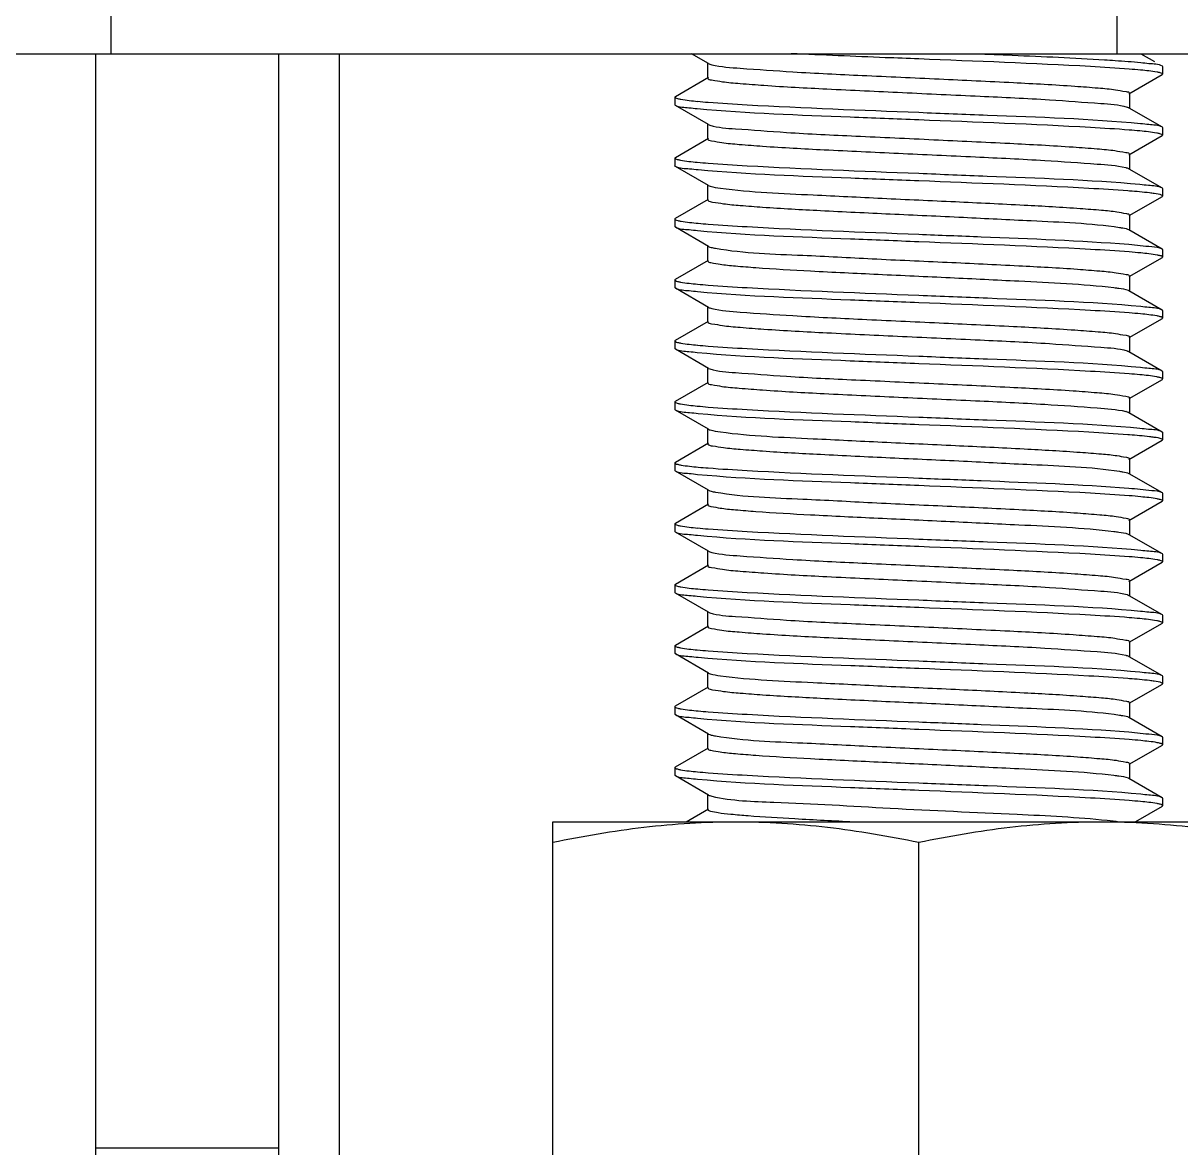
# Model space of a CAD drawing. Extents: x 1031190 to 1725648, y 733081 to 1571294.
# Drawn here: x 1162643.2 to 1162953.7, y 1235437.4 to 1235739.1 of the extents above; entities that cross this region are included whole.
import ezdxf

# ---------------------------------------------------------------- set-up
doc = ezdxf.new("R2010")
doc.units = 0
doc.header["$LTSCALE"] = 1000
doc.header["$MEASUREMENT"] = 0

msp = doc.modelspace()

# ---------------------------------------------------------------- linework, layer by layer
for p, q in [((1162666.71, 1238445.87), (1162666.71, 1235730.96)), ((1162936.57, 1238445.87), (1162936.57, 1235730.96)), ((1162634, 1235730.96), (1162969.28, 1235730.96)), ((1162662.62, 1235730.96), (1162662.62, 1235437.38)), ((1162711.69, 1235730.96), (1162711.69, 1235437.38)), ((1162728.04, 1235403.86), (1162728.04, 1235730.96)), ((1162827.03, 1235728.3), (1162822.43, 1235730.96)), ((1162826.85, 1235724.42), (1162826.85, 1235728.51)), ((1162942.99, 1235730.96), (1162946.69, 1235728.82)), ((1162948.68, 1235725.26), (1162939.8, 1235720.12)), ((1162948.68, 1235727.67), (1162948.84, 1235727.49)), ((1162948.68, 1235725.26), (1162948.84, 1235725.44)), ((1162948.84, 1235727.49), (1162948.84, 1235725.44)), ((1162818.15, 1235719.49), (1162827.03, 1235724.63)), ((1162818.15, 1235719.49), (1162818, 1235719.31)), ((1162818, 1235719.31), (1162818, 1235717.26)), ((1162939.98, 1235720.33), (1162939.98, 1235716.24)), ((1162818.15, 1235717.09), (1162818, 1235717.27)), ((1162827.03, 1235711.95), (1162818.15, 1235717.09)), ((1162939.8, 1235716.45), (1162948.68, 1235711.31)), ((1162826.85, 1235708.06), (1162826.85, 1235712.15)), ((1162827.03, 1235711.95), (1162827.35, 1235711.81)), ((1162948.68, 1235711.31), (1162948.84, 1235711.13)), ((1162948.84, 1235711.13), (1162948.84, 1235709.09)), ((1162818.15, 1235703.13), (1162827.03, 1235708.27)), ((1162948.68, 1235708.91), (1162939.8, 1235703.77)), ((1162948.68, 1235708.91), (1162948.84, 1235709.09)), ((1162939.98, 1235703.98), (1162939.98, 1235699.89)), ((1162818.15, 1235703.13), (1162818, 1235702.95)), ((1162818, 1235702.95), (1162818, 1235700.91)), ((1162818.15, 1235700.73), (1162818, 1235700.91)), ((1162827.03, 1235695.59), (1162818.15, 1235700.73)), ((1162939.8, 1235700.09), (1162948.68, 1235694.96)), ((1162826.85, 1235691.71), (1162826.85, 1235695.8)), ((1162939.97, 1235694.1), (1162939.51, 1235694.14)), ((1162948.68, 1235694.96), (1162948.84, 1235694.78)), ((1162948.84, 1235694.78), (1162948.84, 1235692.73)), ((1162818.15, 1235686.78), (1162827.03, 1235691.92)), ((1162948.68, 1235692.55), (1162939.8, 1235687.41)), ((1162948.68, 1235692.55), (1162948.84, 1235692.73)), ((1162939.98, 1235687.62), (1162939.98, 1235683.53)), ((1162818.15, 1235686.78), (1162818, 1235686.6)), ((1162818, 1235686.6), (1162818, 1235684.55)), ((1162818.15, 1235684.37), (1162818, 1235684.56)), ((1162827.03, 1235679.24), (1162818.15, 1235684.37)), ((1162939.8, 1235683.74), (1162948.68, 1235678.6)), ((1162826.85, 1235675.35), (1162826.85, 1235679.44)), ((1162948.68, 1235678.6), (1162948.84, 1235678.42)), ((1162948.84, 1235678.42), (1162948.84, 1235676.38)), ((1162818.15, 1235670.42), (1162827.03, 1235675.56)), ((1162948.68, 1235676.2), (1162939.8, 1235671.06)), ((1162948.68, 1235676.2), (1162948.84, 1235676.38)), ((1162818.15, 1235670.42), (1162818, 1235670.24)), ((1162818, 1235670.24), (1162818, 1235668.2)), ((1162939.98, 1235671.27), (1162939.98, 1235667.18)), ((1162818.15, 1235668.02), (1162818, 1235668.2)), ((1162827.03, 1235662.88), (1162818.15, 1235668.02)), ((1162939.56, 1235667.5), (1162939.8, 1235667.38)), ((1162939.8, 1235667.38), (1162948.68, 1235662.24)), ((1162826.85, 1235659), (1162826.85, 1235663.09)), ((1162948.68, 1235659.84), (1162939.8, 1235654.7)), ((1162948.68, 1235662.24), (1162948.84, 1235662.07)), ((1162948.68, 1235659.84), (1162948.84, 1235660.02)), ((1162948.84, 1235662.07), (1162948.84, 1235660.02)), ((1162818.15, 1235654.07), (1162827.03, 1235659.21)), ((1162818.15, 1235654.07), (1162818, 1235653.89)), ((1162818, 1235653.89), (1162818, 1235651.84)), ((1162939.98, 1235654.91), (1162939.98, 1235650.82)), ((1162818.15, 1235651.66), (1162818, 1235651.85)), ((1162827.03, 1235646.53), (1162818.15, 1235651.66)), ((1162939.8, 1235651.03), (1162948.68, 1235645.89)), ((1162826.85, 1235642.64), (1162826.85, 1235646.73)), ((1162827.03, 1235646.53), (1162827.35, 1235646.39)), ((1162948.68, 1235645.89), (1162948.84, 1235645.71)), ((1162948.84, 1235645.71), (1162948.84, 1235643.67)), ((1162818.15, 1235637.71), (1162827.03, 1235642.85)), ((1162948.68, 1235643.49), (1162939.8, 1235638.35)), ((1162948.68, 1235643.49), (1162948.84, 1235643.67)), ((1162939.98, 1235638.56), (1162939.98, 1235634.47)), ((1162818.15, 1235637.71), (1162818, 1235637.53)), ((1162818, 1235637.53), (1162818, 1235635.49)), ((1162818.15, 1235635.31), (1162818, 1235635.49)), ((1162827.03, 1235630.17), (1162818.15, 1235635.31)), ((1162939.8, 1235634.67), (1162948.68, 1235629.53)), ((1162826.85, 1235626.29), (1162826.85, 1235630.38)), ((1162939.97, 1235628.68), (1162939.51, 1235628.72)), ((1162948.68, 1235629.53), (1162948.84, 1235629.36)), ((1162948.84, 1235629.36), (1162948.84, 1235627.31)), ((1162818.15, 1235621.36), (1162827.03, 1235626.5)), ((1162948.68, 1235627.13), (1162939.8, 1235621.99)), ((1162948.68, 1235627.13), (1162948.84, 1235627.31)), ((1162818.15, 1235621.36), (1162818, 1235621.18)), ((1162818, 1235621.18), (1162818, 1235619.13)), ((1162939.98, 1235622.2), (1162939.98, 1235618.11)), ((1162818.15, 1235618.95), (1162818, 1235619.13)), ((1162827.03, 1235613.82), (1162818.15, 1235618.95)), ((1162939.8, 1235618.32), (1162948.68, 1235613.18)), ((1162826.85, 1235609.93), (1162826.85, 1235614.02)), ((1162948.68, 1235613.18), (1162948.84, 1235613)), ((1162818.15, 1235605), (1162827.03, 1235610.14)), ((1162948.68, 1235610.78), (1162939.8, 1235605.64)), ((1162948.68, 1235610.78), (1162948.84, 1235610.96)), ((1162948.84, 1235613), (1162948.84, 1235610.96)), ((1162818.15, 1235605), (1162818, 1235604.82)), ((1162818, 1235604.82), (1162818, 1235602.78)), ((1162939.98, 1235605.85), (1162939.98, 1235601.76)), ((1162818.15, 1235602.6), (1162818, 1235602.78)), ((1162827.03, 1235597.46), (1162818.15, 1235602.6)), ((1162939.56, 1235602.08), (1162939.8, 1235601.96)), ((1162939.8, 1235601.96), (1162948.68, 1235596.82)), ((1162826.85, 1235593.58), (1162826.85, 1235597.67)), ((1162948.68, 1235596.82), (1162948.84, 1235596.65)), ((1162948.68, 1235594.42), (1162948.84, 1235594.6)), ((1162948.84, 1235596.65), (1162948.84, 1235594.6)), ((1162818.15, 1235588.65), (1162827.03, 1235593.79)), ((1162948.68, 1235594.42), (1162939.8, 1235589.28)), ((1162818.15, 1235588.65), (1162818, 1235588.47)), ((1162818, 1235588.47), (1162818, 1235586.42)), ((1162939.98, 1235589.49), (1162939.98, 1235585.4)), ((1162818.15, 1235586.24), (1162818, 1235586.42)), ((1162827.03, 1235581.11), (1162818.15, 1235586.24)), ((1162939.8, 1235585.61), (1162948.68, 1235580.47)), ((1162826.85, 1235577.22), (1162826.85, 1235581.31)), ((1162827.03, 1235581.11), (1162827.35, 1235580.97)), ((1162948.68, 1235580.47), (1162948.84, 1235580.29)), ((1162948.84, 1235580.29), (1162948.84, 1235578.25)), ((1162818.15, 1235572.29), (1162827.03, 1235577.43)), ((1162948.68, 1235578.07), (1162939.8, 1235572.93)), ((1162948.68, 1235578.07), (1162948.84, 1235578.25)), ((1162939.98, 1235573.14), (1162939.98, 1235569.05)), ((1162818.15, 1235572.29), (1162818, 1235572.11)), ((1162818, 1235572.11), (1162818, 1235570.07)), ((1162818.15, 1235569.89), (1162818, 1235570.07)), ((1162827.03, 1235564.75), (1162818.15, 1235569.89)), ((1162939.8, 1235569.25), (1162948.68, 1235564.11)), ((1162826.85, 1235560.87), (1162826.85, 1235564.96)), ((1162948.68, 1235564.11), (1162948.84, 1235563.94)), ((1162948.84, 1235563.94), (1162948.84, 1235561.89)), ((1162818.15, 1235555.94), (1162827.03, 1235561.08)), ((1162939.97, 1235563.26), (1162939.51, 1235563.3)), ((1162948.68, 1235561.71), (1162939.8, 1235556.57)), ((1162948.68, 1235561.71), (1162948.84, 1235561.89)), ((1162818.15, 1235555.94), (1162818, 1235555.76)), ((1162818, 1235555.76), (1162818, 1235553.71)), ((1162939.98, 1235556.78), (1162939.98, 1235552.69)), ((1162818.15, 1235553.53), (1162818, 1235553.71)), ((1162827.03, 1235548.4), (1162818.15, 1235553.53)), ((1162939.8, 1235552.9), (1162948.68, 1235547.76)), ((1162826.85, 1235544.51), (1162826.85, 1235548.6)), ((1162948.68, 1235545.36), (1162939.8, 1235540.22)), ((1162948.68, 1235547.76), (1162948.84, 1235547.58)), ((1162948.68, 1235545.36), (1162948.84, 1235545.54)), ((1162948.84, 1235547.58), (1162948.84, 1235545.54)), ((1162818.15, 1235539.58), (1162827.03, 1235544.72)), ((1162818.15, 1235539.58), (1162818, 1235539.4)), ((1162818, 1235539.4), (1162818, 1235537.36)), ((1162939.98, 1235540.43), (1162939.98, 1235536.34)), ((1162818.15, 1235537.18), (1162818, 1235537.36)), ((1162827.03, 1235532.04), (1162818.15, 1235537.18)), ((1162939.56, 1235536.66), (1162939.8, 1235536.54)), ((1162939.8, 1235536.54), (1162948.68, 1235531.4)), ((1162826.85, 1235528.16), (1162826.85, 1235532.25)), ((1162948.68, 1235531.4), (1162948.84, 1235531.23)), ((1162948.84, 1235531.23), (1162948.84, 1235529.18)), ((1162821.02, 1235524.89), (1162827.03, 1235528.37)), ((1162948.68, 1235529), (1162941.57, 1235524.89)), ((1162948.68, 1235529), (1162948.84, 1235529.18)), ((1162785.29, 1235403.86), (1162785.29, 1235524.89)), ((1162785.29, 1235524.89), (1162981.55, 1235524.89)), ((1162883.42, 1235409.39), (1162883.42, 1235519.36)), ((1162662.62, 1235437.38), (1162711.69, 1235437.38))]:
    msp.add_line(p, q)
for centre, radius, start, end in [((1162925.85, 1235546.6), 180.76, 84.5776, 85.5479), ((1162841.42, 1235903.32), 185.95, 264.6627, 265.5428), ((1162828.58, 1235715.38), 3.78, 250.9561, 252.0907), ((1162925.49, 1235525.93), 185.09, 84.6498, 85.5433), ((1162841.21, 1235884.5), 183.48, 264.6243, 265.5438), ((1162936.88, 1235691.85), 8.78, 75.6696, 76.5396), ((1162841.75, 1235874.64), 190, 264.7268, 265.5405), ((1162925.96, 1235498.86), 179.44, 84.5514, 85.5534), ((1162841.38, 1235853.83), 185.52, 264.6569, 265.5429), ((1162925.85, 1235481.18), 180.76, 84.5776, 85.5479), ((1162841.42, 1235837.9), 185.95, 264.6627, 265.5428), ((1162828.58, 1235649.96), 3.78, 250.9561, 252.0907), ((1162925.49, 1235460.51), 185.09, 84.6498, 85.5433), ((1162841.21, 1235819.08), 183.48, 264.6243, 265.5438), ((1162936.88, 1235626.43), 8.78, 75.6696, 76.5396), ((1162841.75, 1235809.22), 190, 264.7268, 265.5405), ((1162925.96, 1235433.44), 179.44, 84.5514, 85.5534), ((1162841.38, 1235788.41), 185.52, 264.6569, 265.5429), ((1162925.85, 1235415.76), 180.76, 84.5776, 85.5479), ((1162841.42, 1235772.48), 185.95, 264.6627, 265.5428), ((1162828.58, 1235584.54), 3.78, 250.9561, 252.0907), ((1162925.49, 1235395.09), 185.09, 84.6498, 85.5433), ((1162841.21, 1235753.66), 183.48, 264.6243, 265.5438), ((1162936.88, 1235561.01), 8.78, 75.6696, 76.5396), ((1162841.75, 1235743.8), 190, 264.7268, 265.5405), ((1162925.96, 1235368.02), 179.44, 84.5514, 85.5534), ((1162841.38, 1235722.99), 185.52, 264.6569, 265.5429), ((1162925.85, 1235350.34), 180.76, 84.5776, 85.5479)]:
    msp.add_arc(centre, radius, start, end)
for points, knots in [([(1162827.03, 1235728.3), (1162827.14, 1235728.24), (1162827.43, 1235728.13), (1162827.73, 1235728.05), (1162827.91, 1235728)], [0, 0, 0, 0, 0.406881, 1, 1, 1, 1]), ([(1162827.91, 1235728), (1162830.41, 1235727.41), (1162837.71, 1235726.9), (1162851.13, 1235725.93), (1162868.92, 1235725.09), (1162888.66, 1235724.18), (1162907.64, 1235723.28), (1162921.97, 1235722.53), (1162930.94, 1235721.82), (1162935.81, 1235721.43), (1162938.11, 1235720.91), (1162939.98, 1235720.69), (1162939.98, 1235720.33)], [0, 0, 0, 0, 0.068576, 0.194029, 0.359725, 0.543506, 0.720761, 0.867753, 0.923531, 0.964877, 0.99049, 1, 1, 1, 1]), ([(1162883.42, 1235729.53), (1162880.43, 1235729.65), (1162869.03, 1235730.1), (1162857.63, 1235730.57), (1162849.22, 1235730.96)], [0, 0, 0, 0, 0.261917, 1, 1, 1, 1]), ([(1162939.88, 1235726.82), (1162936.41, 1235727.09), (1162917.6, 1235728.23), (1162898.77, 1235728.92), (1162883.42, 1235729.53)], [0, 0, 0, 0, 0.184493, 1, 1, 1, 1]), ([(1162898.71, 1235730.96), (1162901.98, 1235730.83), (1162913.5, 1235730.34), (1162925.02, 1235729.83), (1162933.27, 1235729.32)], [0, 0, 0, 0, 0.283518, 1, 1, 1, 1]), ([(1162933.27, 1235729.32), (1162934.21, 1235729.26), (1162937.46, 1235729.05), (1162940.7, 1235728.82), (1162943, 1235728.59)], [0, 0, 0, 0, 0.290406, 1, 1, 1, 1]), ([(1162943, 1235728.59), (1162943.72, 1235728.52), (1162945.6, 1235728.26), (1162947.65, 1235728.26), (1162948.68, 1235727.67)], [0, 0, 0, 0, 0.378482, 1, 1, 1, 1]), ([(1162948.17, 1235725.81), (1162947.89, 1235725.89), (1162946.16, 1235726.25), (1162944.4, 1235726.42), (1162942.93, 1235726.56)], [0, 0, 0, 0, 0.160696, 1, 1, 1, 1]), ([(1162948.84, 1235725.44), (1162948.84, 1235725.53), (1162948.57, 1235725.71), (1162948.34, 1235725.77), (1162948.17, 1235725.81)], [0, 0, 0, 0, 0.318595, 1, 1, 1, 1]), ([(1162826.85, 1235724.42), (1162826.85, 1235724.05), (1162828.78, 1235723.83), (1162831.13, 1235723.3), (1162836.13, 1235722.91), (1162845.3, 1235722.19), (1162859.93, 1235721.43), (1162879.22, 1235720.52), (1162899.14, 1235719.59), (1162916.92, 1235718.79), (1162930, 1235717.73), (1162937.03, 1235717.32), (1162939.3, 1235716.65)], [0, 0, 0, 0, 0.009703, 0.035887, 0.07813, 0.135078, 0.284815, 0.464601, 0.649729, 0.81476, 0.937049, 1, 1, 1, 1]), ([(1162818, 1235719.31), (1162818, 1235719.22), (1162818.31, 1235719.03), (1162818.56, 1235718.96), (1162818.75, 1235718.91)], [0, 0, 0, 0, 0.314295, 1, 1, 1, 1]), ([(1162818.75, 1235718.91), (1162819.03, 1235718.84), (1162820.81, 1235718.49), (1162822.61, 1235718.32), (1162824.12, 1235718.17)], [0, 0, 0, 0, 0.163341, 1, 1, 1, 1]), ([(1162824.02, 1235716.14), (1162823.27, 1235716.21), (1162821.34, 1235716.48), (1162819.22, 1235716.47), (1162818.15, 1235717.09)], [0, 0, 0, 0, 0.379133, 1, 1, 1, 1]), ([(1162883.42, 1235713.18), (1162877.29, 1235713.42), (1162857.49, 1235714.26), (1162837.66, 1235714.84), (1162824.02, 1235716.14)], [0, 0, 0, 0, 0.309073, 1, 1, 1, 1]), ([(1162826.97, 1235717.93), (1162830.43, 1235717.66), (1162849.24, 1235716.52), (1162868.07, 1235715.83), (1162883.42, 1235715.22)], [0, 0, 0, 0, 0.184553, 1, 1, 1, 1]), ([(1162939.3, 1235716.65), (1162939.4, 1235716.62), (1162939.57, 1235716.56), (1162939.74, 1235716.49), (1162939.8, 1235716.45)], [0, 0, 0, 0, 0.569522, 1, 1, 1, 1]), ([(1162883.42, 1235715.22), (1162889.56, 1235714.98), (1162909.4, 1235714.13), (1162929.28, 1235713.55), (1162942.93, 1235712.25)], [0, 0, 0, 0, 0.309586, 1, 1, 1, 1]), ([(1162939.87, 1235710.47), (1162936.4, 1235710.74), (1162917.6, 1235711.88), (1162898.77, 1235712.56), (1162883.42, 1235713.18)], [0, 0, 0, 0, 0.184541, 1, 1, 1, 1]), ([(1162827.42, 1235711.78), (1162829.61, 1235711.07), (1162836.56, 1235710.71), (1162849.52, 1235709.62), (1162867.29, 1235708.83), (1162887.27, 1235707.89), (1162906.66, 1235706.98), (1162921.39, 1235706.21), (1162930.63, 1235705.49), (1162935.66, 1235705.1), (1162938.04, 1235704.56), (1162939.98, 1235704.34), (1162939.98, 1235703.98)], [0, 0, 0, 0, 0.061098, 0.182334, 0.347135, 0.532706, 0.713328, 0.863975, 0.921317, 0.963856, 0.990226, 1, 1, 1, 1]), ([(1162948.11, 1235709.47), (1162947.83, 1235709.55), (1162946.05, 1235709.9), (1162944.25, 1235710.08), (1162942.74, 1235710.22)], [0, 0, 0, 0, 0.16229, 1, 1, 1, 1]), ([(1162942.93, 1235712.25), (1162943.66, 1235712.18), (1162945.56, 1235711.91), (1162947.64, 1235711.92), (1162948.68, 1235711.31)], [0, 0, 0, 0, 0.378727, 1, 1, 1, 1]), ([(1162948.84, 1235709.09), (1162948.84, 1235709.18), (1162948.54, 1235709.36), (1162948.3, 1235709.42), (1162948.11, 1235709.47)], [0, 0, 0, 0, 0.315177, 1, 1, 1, 1]), ([(1162826.85, 1235708.06), (1162826.85, 1235707.71), (1162828.73, 1235707.48), (1162831.02, 1235706.96), (1162835.9, 1235706.58), (1162844.86, 1235705.87), (1162859.2, 1235705.11), (1162878.19, 1235704.21), (1162897.92, 1235703.3), (1162915.72, 1235702.47), (1162929.13, 1235701.5), (1162936.43, 1235700.99), (1162938.93, 1235700.39)], [0, 0, 0, 0, 0.009517, 0.035128, 0.076492, 0.132277, 0.279305, 0.456588, 0.640385, 0.806077, 0.931494, 1, 1, 1, 1]), ([(1162818, 1235702.95), (1162818, 1235702.87), (1162818.26, 1235702.69), (1162818.48, 1235702.63), (1162818.65, 1235702.59)], [0, 0, 0, 0, 0.319254, 1, 1, 1, 1]), ([(1162824.29, 1235699.76), (1162823.51, 1235699.83), (1162821.48, 1235700.11), (1162819.26, 1235700.08), (1162818.15, 1235700.73)], [0, 0, 0, 0, 0.380051, 1, 1, 1, 1]), ([(1162818.65, 1235702.59), (1162818.92, 1235702.51), (1162820.7, 1235702.14), (1162822.51, 1235701.97), (1162824.02, 1235701.83)], [0, 0, 0, 0, 0.159053, 1, 1, 1, 1]), ([(1162826.95, 1235701.58), (1162830.42, 1235701.3), (1162849.23, 1235700.16), (1162868.06, 1235699.48), (1162883.42, 1235698.86)], [0, 0, 0, 0, 0.184509, 1, 1, 1, 1]), ([(1162939.06, 1235700.36), (1162939.21, 1235700.32), (1162939.46, 1235700.25), (1162939.71, 1235700.15), (1162939.8, 1235700.09)], [0, 0, 0, 0, 0.585672, 1, 1, 1, 1]), ([(1162883.42, 1235696.82), (1162877.35, 1235697.06), (1162857.63, 1235697.9), (1162837.89, 1235698.49), (1162824.29, 1235699.76)], [0, 0, 0, 0, 0.307895, 1, 1, 1, 1]), ([(1162883.42, 1235698.86), (1162889.53, 1235698.62), (1162909.3, 1235697.78), (1162929.12, 1235697.19), (1162942.74, 1235695.91)], [0, 0, 0, 0, 0.308784, 1, 1, 1, 1]), ([(1162827.03, 1235695.59), (1162827.16, 1235695.51), (1162828.22, 1235695.15), (1162829.32, 1235695.02), (1162830.26, 1235694.89)], [0, 0, 0, 0, 0.140461, 1, 1, 1, 1]), ([(1162830.26, 1235694.89), (1162838.5, 1235693.78), (1162852.99, 1235693.22), (1162873.98, 1235692.12), (1162892.86, 1235691.29), (1162910.54, 1235690.42), (1162923.69, 1235689.7), (1162931.84, 1235689.04), (1162936.22, 1235688.66), (1162938.31, 1235688.19), (1162939.98, 1235687.94), (1162939.98, 1235687.62)], [0, 0, 0, 0, 0.226556, 0.394464, 0.573122, 0.741029, 0.877994, 0.929534, 0.967621, 0.99116, 1, 1, 1, 1]), ([(1162939.51, 1235694.14), (1162936.04, 1235694.41), (1162917.35, 1235695.53), (1162898.64, 1235696.21), (1162883.42, 1235696.82)], [0, 0, 0, 0, 0.186017, 1, 1, 1, 1]), ([(1162946.58, 1235693.42), (1162946.16, 1235693.48), (1162943.97, 1235693.77), (1162941.76, 1235693.96), (1162939.97, 1235694.1)], [0, 0, 0, 0, 0.190958, 1, 1, 1, 1]), ([(1162942.74, 1235695.91), (1162943.5, 1235695.84), (1162945.46, 1235695.56), (1162947.6, 1235695.58), (1162948.68, 1235694.96)], [0, 0, 0, 0, 0.379378, 1, 1, 1, 1]), ([(1162826.85, 1235691.71), (1162826.85, 1235691.69), (1162826.86, 1235691.65), (1162826.88, 1235691.62), (1162826.89, 1235691.61)], [0, 0, 0, 0, 0.463467, 1, 1, 1, 1]), ([(1162826.89, 1235691.61), (1162827.17, 1235691.27), (1162828.76, 1235691.09), (1162831.51, 1235690.57), (1162836.06, 1235690.2), (1162844.69, 1235689.53), (1162858.12, 1235688.81), (1162876.06, 1235687.94), (1162894.92, 1235687.12), (1162915.42, 1235686), (1162929.45, 1235685.52), (1162937.28, 1235684.34)], [0, 0, 0, 0, 0.011937, 0.038615, 0.07957, 0.133598, 0.274096, 0.443272, 0.620779, 0.785256, 1, 1, 1, 1]), ([(1162948.84, 1235692.73), (1162948.84, 1235692.81), (1162948.07, 1235693.36), (1162947.3, 1235693.31), (1162946.58, 1235693.42)], [0, 0, 0, 0, 0.092798, 1, 1, 1, 1]), ([(1162818, 1235686.6), (1162818, 1235686.51), (1162818.31, 1235686.31), (1162818.57, 1235686.25), (1162818.77, 1235686.2)], [0, 0, 0, 0, 0.312916, 1, 1, 1, 1]), ([(1162818.77, 1235686.2), (1162819.06, 1235686.12), (1162820.89, 1235685.77), (1162822.74, 1235685.59), (1162824.29, 1235685.45)], [0, 0, 0, 0, 0.163149, 1, 1, 1, 1]), ([(1162826.98, 1235685.22), (1162830.45, 1235684.95), (1162849.25, 1235683.81), (1162868.07, 1235683.12), (1162883.42, 1235682.51)], [0, 0, 0, 0, 0.184619, 1, 1, 1, 1]), ([(1162824.11, 1235683.42), (1162823.35, 1235683.49), (1162821.38, 1235683.77), (1162819.23, 1235683.75), (1162818.15, 1235684.37)], [0, 0, 0, 0, 0.379419, 1, 1, 1, 1]), ([(1162883.42, 1235680.47), (1162877.31, 1235680.71), (1162857.54, 1235681.55), (1162837.73, 1235682.14), (1162824.11, 1235683.42)], [0, 0, 0, 0, 0.308711, 1, 1, 1, 1]), ([(1162883.42, 1235682.51), (1162889.01, 1235682.29), (1162907.81, 1235681.51), (1162926.61, 1235680.84), (1162939.78, 1235679.81)], [0, 0, 0, 0, 0.297814, 1, 1, 1, 1]), ([(1162937.28, 1235684.34), (1162937.58, 1235684.29), (1162938.43, 1235684.14), (1162939.32, 1235684.02), (1162939.8, 1235683.74)], [0, 0, 0, 0, 0.353551, 1, 1, 1, 1]), ([(1162827.03, 1235679.24), (1162827.24, 1235679.11), (1162827.88, 1235678.93), (1162828.52, 1235678.81), (1162828.92, 1235678.74)], [0, 0, 0, 0, 0.374139, 1, 1, 1, 1]), ([(1162828.92, 1235678.74), (1162836.64, 1235677.41), (1162850.73, 1235677.05), (1162871.43, 1235675.86), (1162890.76, 1235675.03), (1162909.09, 1235674.14), (1162922.84, 1235673.41), (1162931.39, 1235672.72), (1162936.02, 1235672.33), (1162938.21, 1235671.84), (1162939.98, 1235671.61), (1162939.98, 1235671.27)], [0, 0, 0, 0, 0.210773, 0.377666, 0.558838, 0.731273, 0.873076, 0.926648, 0.966309, 0.990838, 1, 1, 1, 1]), ([(1162939.87, 1235677.76), (1162936.41, 1235678.03), (1162917.6, 1235679.17), (1162898.77, 1235679.85), (1162883.42, 1235680.47)], [0, 0, 0, 0, 0.184504, 1, 1, 1, 1]), ([(1162939.78, 1235679.81), (1162941.83, 1235679.65), (1162944.73, 1235679.24), (1162947.86, 1235679.07), (1162948.68, 1235678.6)], [0, 0, 0, 0, 0.683777, 1, 1, 1, 1]), ([(1162826.85, 1235675.35), (1162826.85, 1235675.04), (1162828.47, 1235674.79), (1162830.51, 1235674.34), (1162834.78, 1235673.96), (1162842.72, 1235673.3), (1162855.58, 1235672.59), (1162872.93, 1235671.74), (1162891.56, 1235670.91), (1162912.65, 1235669.83), (1162927.32, 1235669.22), (1162935.78, 1235668.19)], [0, 0, 0, 0, 0.008683, 0.031763, 0.069103, 0.119686, 0.254361, 0.420111, 0.597552, 0.765912, 1, 1, 1, 1]), ([(1162948.17, 1235676.75), (1162947.9, 1235676.82), (1162946.19, 1235677.18), (1162944.45, 1235677.34), (1162943, 1235677.48)], [0, 0, 0, 0, 0.160861, 1, 1, 1, 1]), ([(1162948.84, 1235676.38), (1162948.84, 1235676.46), (1162948.57, 1235676.64), (1162948.34, 1235676.7), (1162948.17, 1235676.75)], [0, 0, 0, 0, 0.319044, 1, 1, 1, 1]), ([(1162818, 1235670.24), (1162818, 1235670.16), (1162818.27, 1235669.98), (1162818.49, 1235669.92), (1162818.67, 1235669.87)], [0, 0, 0, 0, 0.318137, 1, 1, 1, 1]), ([(1162818.67, 1235669.87), (1162818.95, 1235669.79), (1162820.75, 1235669.43), (1162822.57, 1235669.25), (1162824.11, 1235669.11)], [0, 0, 0, 0, 0.159502, 1, 1, 1, 1]), ([(1162824.12, 1235667.06), (1162823.36, 1235667.14), (1162821.39, 1235667.41), (1162819.23, 1235667.39), (1162818.15, 1235668.02)], [0, 0, 0, 0, 0.379512, 1, 1, 1, 1]), ([(1162883.42, 1235664.11), (1162877.31, 1235664.35), (1162857.54, 1235665.2), (1162837.74, 1235665.78), (1162824.12, 1235667.06)], [0, 0, 0, 0, 0.308641, 1, 1, 1, 1]), ([(1162826.96, 1235668.86), (1162830.43, 1235668.59), (1162849.24, 1235667.45), (1162868.07, 1235666.77), (1162883.42, 1235666.15)], [0, 0, 0, 0, 0.184538, 1, 1, 1, 1]), ([(1162883.42, 1235666.15), (1162889.57, 1235665.91), (1162909.44, 1235665.06), (1162929.34, 1235664.49), (1162943, 1235663.17)], [0, 0, 0, 0, 0.309919, 1, 1, 1, 1]), ([(1162935.78, 1235668.19), (1162936.22, 1235668.13), (1162937.48, 1235667.96), (1162938.77, 1235667.79), (1162939.56, 1235667.5)], [0, 0, 0, 0, 0.341642, 1, 1, 1, 1]), ([(1162827.03, 1235662.88), (1162827.14, 1235662.82), (1162827.43, 1235662.71), (1162827.73, 1235662.63), (1162827.91, 1235662.58)], [0, 0, 0, 0, 0.406881, 1, 1, 1, 1]), ([(1162939.88, 1235661.4), (1162936.41, 1235661.67), (1162917.6, 1235662.81), (1162898.77, 1235663.5), (1162883.42, 1235664.11)], [0, 0, 0, 0, 0.184493, 1, 1, 1, 1]), ([(1162943, 1235663.17), (1162943.72, 1235663.1), (1162945.6, 1235662.84), (1162947.65, 1235662.84), (1162948.68, 1235662.24)], [0, 0, 0, 0, 0.378482, 1, 1, 1, 1]), ([(1162827.91, 1235662.58), (1162830.41, 1235661.99), (1162837.71, 1235661.48), (1162851.13, 1235660.51), (1162868.92, 1235659.67), (1162888.66, 1235658.76), (1162907.64, 1235657.86), (1162921.97, 1235657.11), (1162930.94, 1235656.4), (1162935.81, 1235656.01), (1162938.11, 1235655.49), (1162939.98, 1235655.27), (1162939.98, 1235654.91)], [0, 0, 0, 0, 0.068576, 0.194029, 0.359725, 0.543506, 0.720761, 0.867753, 0.923531, 0.964877, 0.99049, 1, 1, 1, 1]), ([(1162948.17, 1235660.39), (1162947.89, 1235660.47), (1162946.16, 1235660.83), (1162944.4, 1235660.99), (1162942.93, 1235661.14)], [0, 0, 0, 0, 0.160696, 1, 1, 1, 1]), ([(1162948.84, 1235660.02), (1162948.84, 1235660.1), (1162948.57, 1235660.29), (1162948.34, 1235660.35), (1162948.17, 1235660.39)], [0, 0, 0, 0, 0.318595, 1, 1, 1, 1]), ([(1162826.85, 1235659), (1162826.85, 1235658.63), (1162828.78, 1235658.41), (1162831.13, 1235657.88), (1162836.13, 1235657.49), (1162845.3, 1235656.77), (1162859.93, 1235656.01), (1162879.22, 1235655.1), (1162899.14, 1235654.17), (1162916.92, 1235653.37), (1162930, 1235652.31), (1162937.03, 1235651.9), (1162939.3, 1235651.23)], [0, 0, 0, 0, 0.009703, 0.035887, 0.07813, 0.135078, 0.284815, 0.464601, 0.649729, 0.81476, 0.937049, 1, 1, 1, 1]), ([(1162818, 1235653.89), (1162818, 1235653.8), (1162818.31, 1235653.61), (1162818.56, 1235653.54), (1162818.75, 1235653.49)], [0, 0, 0, 0, 0.314295, 1, 1, 1, 1]), ([(1162818.75, 1235653.49), (1162819.03, 1235653.42), (1162820.81, 1235653.07), (1162822.61, 1235652.89), (1162824.12, 1235652.75)], [0, 0, 0, 0, 0.163341, 1, 1, 1, 1]), ([(1162824.02, 1235650.72), (1162823.27, 1235650.79), (1162821.34, 1235651.06), (1162819.22, 1235651.05), (1162818.15, 1235651.66)], [0, 0, 0, 0, 0.379133, 1, 1, 1, 1]), ([(1162883.42, 1235647.76), (1162877.29, 1235648), (1162857.49, 1235648.84), (1162837.66, 1235649.42), (1162824.02, 1235650.72)], [0, 0, 0, 0, 0.309073, 1, 1, 1, 1]), ([(1162826.97, 1235652.51), (1162830.43, 1235652.24), (1162849.24, 1235651.1), (1162868.07, 1235650.41), (1162883.42, 1235649.8)], [0, 0, 0, 0, 0.184553, 1, 1, 1, 1]), ([(1162939.3, 1235651.23), (1162939.4, 1235651.2), (1162939.57, 1235651.14), (1162939.74, 1235651.07), (1162939.8, 1235651.03)], [0, 0, 0, 0, 0.569522, 1, 1, 1, 1]), ([(1162883.42, 1235649.8), (1162889.56, 1235649.56), (1162909.4, 1235648.71), (1162929.28, 1235648.13), (1162942.93, 1235646.83)], [0, 0, 0, 0, 0.309586, 1, 1, 1, 1]), ([(1162939.87, 1235645.05), (1162936.4, 1235645.32), (1162917.6, 1235646.46), (1162898.77, 1235647.14), (1162883.42, 1235647.76)], [0, 0, 0, 0, 0.184541, 1, 1, 1, 1]), ([(1162827.42, 1235646.36), (1162829.61, 1235645.65), (1162836.56, 1235645.29), (1162849.52, 1235644.2), (1162867.29, 1235643.41), (1162887.27, 1235642.47), (1162906.66, 1235641.56), (1162921.39, 1235640.79), (1162930.63, 1235640.07), (1162935.66, 1235639.68), (1162938.04, 1235639.14), (1162939.98, 1235638.92), (1162939.98, 1235638.56)], [0, 0, 0, 0, 0.061098, 0.182334, 0.347135, 0.532706, 0.713328, 0.863975, 0.921317, 0.963856, 0.990226, 1, 1, 1, 1]), ([(1162948.11, 1235644.05), (1162947.83, 1235644.13), (1162946.05, 1235644.48), (1162944.25, 1235644.66), (1162942.74, 1235644.8)], [0, 0, 0, 0, 0.16229, 1, 1, 1, 1]), ([(1162942.93, 1235646.83), (1162943.66, 1235646.76), (1162945.56, 1235646.49), (1162947.64, 1235646.5), (1162948.68, 1235645.89)], [0, 0, 0, 0, 0.378727, 1, 1, 1, 1]), ([(1162826.85, 1235642.64), (1162826.85, 1235642.29), (1162828.73, 1235642.06), (1162831.02, 1235641.54), (1162835.9, 1235641.16), (1162844.86, 1235640.45), (1162859.2, 1235639.69), (1162878.19, 1235638.79), (1162897.92, 1235637.88), (1162915.72, 1235637.05), (1162929.13, 1235636.08), (1162936.43, 1235635.57), (1162938.93, 1235634.97)], [0, 0, 0, 0, 0.009517, 0.035128, 0.076492, 0.132277, 0.279305, 0.456588, 0.640385, 0.806077, 0.931494, 1, 1, 1, 1]), ([(1162948.84, 1235643.67), (1162948.84, 1235643.75), (1162948.54, 1235643.94), (1162948.3, 1235644), (1162948.11, 1235644.05)], [0, 0, 0, 0, 0.315177, 1, 1, 1, 1]), ([(1162818, 1235637.53), (1162818, 1235637.45), (1162818.26, 1235637.27), (1162818.48, 1235637.21), (1162818.65, 1235637.17)], [0, 0, 0, 0, 0.319254, 1, 1, 1, 1]), ([(1162824.29, 1235634.34), (1162823.51, 1235634.41), (1162821.48, 1235634.69), (1162819.26, 1235634.66), (1162818.15, 1235635.31)], [0, 0, 0, 0, 0.380051, 1, 1, 1, 1]), ([(1162818.65, 1235637.17), (1162818.92, 1235637.09), (1162820.7, 1235636.72), (1162822.51, 1235636.55), (1162824.02, 1235636.41)], [0, 0, 0, 0, 0.159053, 1, 1, 1, 1]), ([(1162826.95, 1235636.15), (1162830.42, 1235635.88), (1162849.23, 1235634.74), (1162868.06, 1235634.06), (1162883.42, 1235633.44)], [0, 0, 0, 0, 0.184509, 1, 1, 1, 1]), ([(1162939.06, 1235634.94), (1162939.21, 1235634.9), (1162939.46, 1235634.83), (1162939.71, 1235634.73), (1162939.8, 1235634.67)], [0, 0, 0, 0, 0.585672, 1, 1, 1, 1]), ([(1162883.42, 1235631.4), (1162877.35, 1235631.64), (1162857.63, 1235632.48), (1162837.89, 1235633.07), (1162824.29, 1235634.34)], [0, 0, 0, 0, 0.307895, 1, 1, 1, 1]), ([(1162883.42, 1235633.44), (1162889.53, 1235633.2), (1162909.3, 1235632.36), (1162929.12, 1235631.77), (1162942.74, 1235630.49)], [0, 0, 0, 0, 0.308784, 1, 1, 1, 1]), ([(1162827.03, 1235630.17), (1162827.16, 1235630.09), (1162828.22, 1235629.73), (1162829.32, 1235629.6), (1162830.26, 1235629.47)], [0, 0, 0, 0, 0.140461, 1, 1, 1, 1]), ([(1162830.26, 1235629.47), (1162838.5, 1235628.36), (1162852.99, 1235627.8), (1162873.98, 1235626.7), (1162892.86, 1235625.87), (1162910.54, 1235625), (1162923.69, 1235624.28), (1162931.84, 1235623.61), (1162936.22, 1235623.24), (1162938.31, 1235622.77), (1162939.98, 1235622.52), (1162939.98, 1235622.2)], [0, 0, 0, 0, 0.226556, 0.394464, 0.573122, 0.741029, 0.877994, 0.929534, 0.967621, 0.99116, 1, 1, 1, 1]), ([(1162939.51, 1235628.72), (1162936.04, 1235628.99), (1162917.35, 1235630.11), (1162898.64, 1235630.79), (1162883.42, 1235631.4)], [0, 0, 0, 0, 0.186017, 1, 1, 1, 1]), ([(1162946.58, 1235628), (1162946.16, 1235628.06), (1162943.97, 1235628.35), (1162941.76, 1235628.54), (1162939.97, 1235628.68)], [0, 0, 0, 0, 0.190958, 1, 1, 1, 1]), ([(1162942.74, 1235630.49), (1162943.5, 1235630.42), (1162945.46, 1235630.14), (1162947.6, 1235630.16), (1162948.68, 1235629.53)], [0, 0, 0, 0, 0.379378, 1, 1, 1, 1]), ([(1162826.85, 1235626.29), (1162826.85, 1235626.27), (1162826.86, 1235626.23), (1162826.88, 1235626.2), (1162826.89, 1235626.19)], [0, 0, 0, 0, 0.463467, 1, 1, 1, 1]), ([(1162826.89, 1235626.19), (1162827.17, 1235625.85), (1162828.76, 1235625.67), (1162831.51, 1235625.15), (1162836.06, 1235624.78), (1162844.69, 1235624.11), (1162858.12, 1235623.39), (1162876.06, 1235622.52), (1162894.92, 1235621.7), (1162915.42, 1235620.58), (1162929.45, 1235620.1), (1162937.28, 1235618.92)], [0, 0, 0, 0, 0.011937, 0.038615, 0.07957, 0.133598, 0.274096, 0.443272, 0.620779, 0.785256, 1, 1, 1, 1]), ([(1162948.84, 1235627.31), (1162948.84, 1235627.39), (1162948.07, 1235627.94), (1162947.3, 1235627.89), (1162946.58, 1235628)], [0, 0, 0, 0, 0.092798, 1, 1, 1, 1]), ([(1162818, 1235621.18), (1162818, 1235621.09), (1162818.31, 1235620.89), (1162818.57, 1235620.83), (1162818.77, 1235620.78)], [0, 0, 0, 0, 0.312916, 1, 1, 1, 1]), ([(1162818.77, 1235620.78), (1162819.06, 1235620.7), (1162820.89, 1235620.35), (1162822.74, 1235620.17), (1162824.29, 1235620.03)], [0, 0, 0, 0, 0.163149, 1, 1, 1, 1]), ([(1162826.98, 1235619.8), (1162830.45, 1235619.53), (1162849.25, 1235618.39), (1162868.07, 1235617.7), (1162883.42, 1235617.09)], [0, 0, 0, 0, 0.184619, 1, 1, 1, 1]), ([(1162824.11, 1235618), (1162823.35, 1235618.07), (1162821.38, 1235618.35), (1162819.23, 1235618.33), (1162818.15, 1235618.95)], [0, 0, 0, 0, 0.379419, 1, 1, 1, 1]), ([(1162883.42, 1235615.05), (1162877.31, 1235615.29), (1162857.54, 1235616.13), (1162837.73, 1235616.72), (1162824.11, 1235618)], [0, 0, 0, 0, 0.308711, 1, 1, 1, 1]), ([(1162883.42, 1235617.09), (1162889.01, 1235616.87), (1162907.81, 1235616.09), (1162926.61, 1235615.42), (1162939.78, 1235614.39)], [0, 0, 0, 0, 0.297814, 1, 1, 1, 1]), ([(1162937.28, 1235618.92), (1162937.58, 1235618.87), (1162938.43, 1235618.72), (1162939.32, 1235618.6), (1162939.8, 1235618.32)], [0, 0, 0, 0, 0.353551, 1, 1, 1, 1]), ([(1162827.03, 1235613.82), (1162827.24, 1235613.69), (1162827.88, 1235613.51), (1162828.52, 1235613.39), (1162828.92, 1235613.32)], [0, 0, 0, 0, 0.374139, 1, 1, 1, 1]), ([(1162828.92, 1235613.32), (1162836.64, 1235611.99), (1162850.73, 1235611.63), (1162871.43, 1235610.44), (1162890.76, 1235609.61), (1162909.09, 1235608.72), (1162922.84, 1235607.99), (1162931.39, 1235607.3), (1162936.02, 1235606.91), (1162938.21, 1235606.42), (1162939.98, 1235606.19), (1162939.98, 1235605.85)], [0, 0, 0, 0, 0.210773, 0.377666, 0.558838, 0.731273, 0.873076, 0.926648, 0.966309, 0.990838, 1, 1, 1, 1]), ([(1162939.87, 1235612.34), (1162936.41, 1235612.61), (1162917.6, 1235613.75), (1162898.77, 1235614.43), (1162883.42, 1235615.05)], [0, 0, 0, 0, 0.184504, 1, 1, 1, 1]), ([(1162939.78, 1235614.39), (1162941.83, 1235614.23), (1162944.73, 1235613.82), (1162947.86, 1235613.65), (1162948.68, 1235613.18)], [0, 0, 0, 0, 0.683777, 1, 1, 1, 1]), ([(1162948.17, 1235611.33), (1162947.9, 1235611.4), (1162946.19, 1235611.76), (1162944.45, 1235611.92), (1162943, 1235612.06)], [0, 0, 0, 0, 0.160861, 1, 1, 1, 1]), ([(1162948.84, 1235610.96), (1162948.84, 1235611.04), (1162948.57, 1235611.22), (1162948.34, 1235611.28), (1162948.17, 1235611.33)], [0, 0, 0, 0, 0.319044, 1, 1, 1, 1]), ([(1162826.85, 1235609.93), (1162826.85, 1235609.62), (1162828.47, 1235609.37), (1162830.51, 1235608.92), (1162834.78, 1235608.54), (1162842.72, 1235607.88), (1162855.58, 1235607.17), (1162872.93, 1235606.32), (1162891.56, 1235605.49), (1162912.65, 1235604.41), (1162927.32, 1235603.8), (1162935.78, 1235602.77)], [0, 0, 0, 0, 0.008683, 0.031763, 0.069103, 0.119686, 0.254361, 0.420111, 0.597552, 0.765912, 1, 1, 1, 1]), ([(1162818, 1235604.82), (1162818, 1235604.74), (1162818.27, 1235604.56), (1162818.49, 1235604.5), (1162818.67, 1235604.45)], [0, 0, 0, 0, 0.318137, 1, 1, 1, 1]), ([(1162818.67, 1235604.45), (1162818.95, 1235604.37), (1162820.75, 1235604.01), (1162822.57, 1235603.83), (1162824.11, 1235603.69)], [0, 0, 0, 0, 0.159502, 1, 1, 1, 1]), ([(1162824.12, 1235601.64), (1162823.36, 1235601.72), (1162821.39, 1235601.99), (1162819.23, 1235601.97), (1162818.15, 1235602.6)], [0, 0, 0, 0, 0.379512, 1, 1, 1, 1]), ([(1162883.42, 1235598.69), (1162877.31, 1235598.93), (1162857.54, 1235599.78), (1162837.74, 1235600.36), (1162824.12, 1235601.64)], [0, 0, 0, 0, 0.308641, 1, 1, 1, 1]), ([(1162826.96, 1235603.44), (1162830.43, 1235603.17), (1162849.24, 1235602.03), (1162868.07, 1235601.35), (1162883.42, 1235600.73)], [0, 0, 0, 0, 0.184538, 1, 1, 1, 1]), ([(1162883.42, 1235600.73), (1162889.57, 1235600.49), (1162909.44, 1235599.64), (1162929.34, 1235599.07), (1162943, 1235597.75)], [0, 0, 0, 0, 0.309919, 1, 1, 1, 1]), ([(1162935.78, 1235602.77), (1162936.22, 1235602.71), (1162937.48, 1235602.54), (1162938.77, 1235602.37), (1162939.56, 1235602.08)], [0, 0, 0, 0, 0.341642, 1, 1, 1, 1]), ([(1162939.88, 1235595.98), (1162936.41, 1235596.25), (1162917.6, 1235597.39), (1162898.77, 1235598.08), (1162883.42, 1235598.69)], [0, 0, 0, 0, 0.184493, 1, 1, 1, 1]), ([(1162943, 1235597.75), (1162943.72, 1235597.68), (1162945.6, 1235597.42), (1162947.65, 1235597.42), (1162948.68, 1235596.82)], [0, 0, 0, 0, 0.378482, 1, 1, 1, 1]), ([(1162827.03, 1235597.46), (1162827.14, 1235597.4), (1162827.43, 1235597.29), (1162827.73, 1235597.21), (1162827.91, 1235597.16)], [0, 0, 0, 0, 0.406881, 1, 1, 1, 1]), ([(1162827.91, 1235597.16), (1162830.41, 1235596.57), (1162837.71, 1235596.06), (1162851.13, 1235595.09), (1162868.92, 1235594.25), (1162888.66, 1235593.34), (1162907.64, 1235592.44), (1162921.97, 1235591.69), (1162930.94, 1235590.98), (1162935.81, 1235590.59), (1162938.11, 1235590.07), (1162939.98, 1235589.85), (1162939.98, 1235589.49)], [0, 0, 0, 0, 0.068576, 0.194029, 0.359725, 0.543506, 0.720761, 0.867753, 0.923531, 0.964877, 0.99049, 1, 1, 1, 1]), ([(1162948.17, 1235594.97), (1162947.89, 1235595.05), (1162946.16, 1235595.41), (1162944.4, 1235595.57), (1162942.93, 1235595.72)], [0, 0, 0, 0, 0.160696, 1, 1, 1, 1]), ([(1162948.84, 1235594.6), (1162948.84, 1235594.68), (1162948.57, 1235594.87), (1162948.34, 1235594.93), (1162948.17, 1235594.97)], [0, 0, 0, 0, 0.318595, 1, 1, 1, 1]), ([(1162826.85, 1235593.58), (1162826.85, 1235593.21), (1162828.78, 1235592.99), (1162831.13, 1235592.46), (1162836.13, 1235592.07), (1162845.3, 1235591.35), (1162859.93, 1235590.59), (1162879.22, 1235589.68), (1162899.14, 1235588.75), (1162916.92, 1235587.95), (1162930, 1235586.89), (1162937.03, 1235586.48), (1162939.3, 1235585.81)], [0, 0, 0, 0, 0.009703, 0.035887, 0.07813, 0.135078, 0.284815, 0.464601, 0.649729, 0.81476, 0.937049, 1, 1, 1, 1]), ([(1162818, 1235588.47), (1162818, 1235588.38), (1162818.31, 1235588.19), (1162818.56, 1235588.12), (1162818.75, 1235588.07)], [0, 0, 0, 0, 0.314295, 1, 1, 1, 1]), ([(1162824.02, 1235585.3), (1162823.27, 1235585.37), (1162821.34, 1235585.64), (1162819.22, 1235585.63), (1162818.15, 1235586.24)], [0, 0, 0, 0, 0.379133, 1, 1, 1, 1]), ([(1162818.75, 1235588.07), (1162819.03, 1235588), (1162820.81, 1235587.65), (1162822.61, 1235587.47), (1162824.12, 1235587.33)], [0, 0, 0, 0, 0.163341, 1, 1, 1, 1]), ([(1162883.42, 1235582.33), (1162877.29, 1235582.58), (1162857.49, 1235583.42), (1162837.66, 1235584), (1162824.02, 1235585.3)], [0, 0, 0, 0, 0.309073, 1, 1, 1, 1]), ([(1162826.97, 1235587.09), (1162830.43, 1235586.82), (1162849.24, 1235585.68), (1162868.07, 1235584.99), (1162883.42, 1235584.38)], [0, 0, 0, 0, 0.184553, 1, 1, 1, 1]), ([(1162939.3, 1235585.81), (1162939.4, 1235585.78), (1162939.57, 1235585.72), (1162939.74, 1235585.65), (1162939.8, 1235585.61)], [0, 0, 0, 0, 0.569522, 1, 1, 1, 1]), ([(1162883.42, 1235584.38), (1162889.56, 1235584.13), (1162909.4, 1235583.29), (1162929.28, 1235582.71), (1162942.93, 1235581.41)], [0, 0, 0, 0, 0.309586, 1, 1, 1, 1]), ([(1162939.87, 1235579.63), (1162936.4, 1235579.9), (1162917.6, 1235581.04), (1162898.77, 1235581.72), (1162883.42, 1235582.33)], [0, 0, 0, 0, 0.184541, 1, 1, 1, 1]), ([(1162827.42, 1235580.94), (1162829.61, 1235580.23), (1162836.56, 1235579.87), (1162849.52, 1235578.78), (1162867.29, 1235577.99), (1162887.27, 1235577.05), (1162906.66, 1235576.14), (1162921.39, 1235575.37), (1162930.63, 1235574.65), (1162935.66, 1235574.26), (1162938.04, 1235573.72), (1162939.98, 1235573.5), (1162939.98, 1235573.14)], [0, 0, 0, 0, 0.061098, 0.182334, 0.347135, 0.532706, 0.713328, 0.863975, 0.921317, 0.963856, 0.990226, 1, 1, 1, 1]), ([(1162948.11, 1235578.63), (1162947.83, 1235578.71), (1162946.05, 1235579.06), (1162944.25, 1235579.24), (1162942.74, 1235579.38)], [0, 0, 0, 0, 0.16229, 1, 1, 1, 1]), ([(1162942.93, 1235581.41), (1162943.66, 1235581.33), (1162945.56, 1235581.07), (1162947.64, 1235581.08), (1162948.68, 1235580.47)], [0, 0, 0, 0, 0.378727, 1, 1, 1, 1]), ([(1162826.85, 1235577.22), (1162826.85, 1235576.87), (1162828.73, 1235576.64), (1162831.02, 1235576.12), (1162835.9, 1235575.74), (1162844.86, 1235575.03), (1162859.2, 1235574.27), (1162878.19, 1235573.37), (1162897.92, 1235572.46), (1162915.72, 1235571.63), (1162929.13, 1235570.66), (1162936.43, 1235570.15), (1162938.93, 1235569.55)], [0, 0, 0, 0, 0.009517, 0.035128, 0.076492, 0.132277, 0.279305, 0.456588, 0.640385, 0.806077, 0.931494, 1, 1, 1, 1]), ([(1162948.84, 1235578.25), (1162948.84, 1235578.33), (1162948.54, 1235578.52), (1162948.3, 1235578.58), (1162948.11, 1235578.63)], [0, 0, 0, 0, 0.315177, 1, 1, 1, 1]), ([(1162818, 1235572.11), (1162818, 1235572.03), (1162818.26, 1235571.85), (1162818.48, 1235571.79), (1162818.65, 1235571.75)], [0, 0, 0, 0, 0.319254, 1, 1, 1, 1]), ([(1162824.29, 1235568.92), (1162823.51, 1235568.99), (1162821.48, 1235569.27), (1162819.26, 1235569.24), (1162818.15, 1235569.89)], [0, 0, 0, 0, 0.380051, 1, 1, 1, 1]), ([(1162818.65, 1235571.75), (1162818.92, 1235571.67), (1162820.7, 1235571.3), (1162822.51, 1235571.13), (1162824.02, 1235570.99)], [0, 0, 0, 0, 0.159053, 1, 1, 1, 1]), ([(1162826.95, 1235570.73), (1162830.42, 1235570.46), (1162849.23, 1235569.32), (1162868.06, 1235568.64), (1162883.42, 1235568.02)], [0, 0, 0, 0, 0.184509, 1, 1, 1, 1]), ([(1162883.42, 1235565.98), (1162877.35, 1235566.22), (1162857.63, 1235567.06), (1162837.89, 1235567.65), (1162824.29, 1235568.92)], [0, 0, 0, 0, 0.307895, 1, 1, 1, 1]), ([(1162883.42, 1235568.02), (1162889.53, 1235567.78), (1162909.3, 1235566.94), (1162929.12, 1235566.35), (1162942.74, 1235565.07)], [0, 0, 0, 0, 0.308784, 1, 1, 1, 1]), ([(1162939.06, 1235569.52), (1162939.21, 1235569.48), (1162939.46, 1235569.41), (1162939.71, 1235569.31), (1162939.8, 1235569.25)], [0, 0, 0, 0, 0.585672, 1, 1, 1, 1]), ([(1162827.03, 1235564.75), (1162827.16, 1235564.67), (1162828.22, 1235564.31), (1162829.32, 1235564.18), (1162830.26, 1235564.05)], [0, 0, 0, 0, 0.140461, 1, 1, 1, 1]), ([(1162830.26, 1235564.05), (1162838.5, 1235562.94), (1162852.99, 1235562.38), (1162873.98, 1235561.28), (1162892.86, 1235560.45), (1162910.54, 1235559.58), (1162923.69, 1235558.86), (1162931.84, 1235558.19), (1162936.22, 1235557.82), (1162938.31, 1235557.34), (1162939.98, 1235557.1), (1162939.98, 1235556.78)], [0, 0, 0, 0, 0.226556, 0.394464, 0.573122, 0.741029, 0.877994, 0.929534, 0.967621, 0.99116, 1, 1, 1, 1]), ([(1162939.51, 1235563.3), (1162936.04, 1235563.57), (1162917.35, 1235564.69), (1162898.64, 1235565.37), (1162883.42, 1235565.98)], [0, 0, 0, 0, 0.186017, 1, 1, 1, 1]), ([(1162942.74, 1235565.07), (1162943.5, 1235565), (1162945.46, 1235564.72), (1162947.6, 1235564.74), (1162948.68, 1235564.11)], [0, 0, 0, 0, 0.379378, 1, 1, 1, 1]), ([(1162826.85, 1235560.87), (1162826.85, 1235560.85), (1162826.86, 1235560.81), (1162826.88, 1235560.78), (1162826.89, 1235560.77)], [0, 0, 0, 0, 0.463467, 1, 1, 1, 1]), ([(1162826.89, 1235560.77), (1162827.17, 1235560.43), (1162828.76, 1235560.25), (1162831.51, 1235559.73), (1162836.06, 1235559.36), (1162844.69, 1235558.69), (1162858.12, 1235557.97), (1162876.06, 1235557.1), (1162894.92, 1235556.28), (1162915.42, 1235555.16), (1162929.45, 1235554.68), (1162937.28, 1235553.5)], [0, 0, 0, 0, 0.011937, 0.038615, 0.07957, 0.133598, 0.274096, 0.443272, 0.620779, 0.785256, 1, 1, 1, 1]), ([(1162946.58, 1235562.58), (1162946.16, 1235562.64), (1162943.97, 1235562.93), (1162941.76, 1235563.12), (1162939.97, 1235563.26)], [0, 0, 0, 0, 0.190958, 1, 1, 1, 1]), ([(1162948.84, 1235561.89), (1162948.84, 1235561.97), (1162948.07, 1235562.52), (1162947.3, 1235562.47), (1162946.58, 1235562.58)], [0, 0, 0, 0, 0.092798, 1, 1, 1, 1]), ([(1162818, 1235555.76), (1162818, 1235555.66), (1162818.31, 1235555.47), (1162818.57, 1235555.41), (1162818.77, 1235555.36)], [0, 0, 0, 0, 0.312916, 1, 1, 1, 1]), ([(1162818.77, 1235555.36), (1162819.06, 1235555.28), (1162820.89, 1235554.93), (1162822.74, 1235554.75), (1162824.29, 1235554.61)], [0, 0, 0, 0, 0.163149, 1, 1, 1, 1]), ([(1162826.98, 1235554.38), (1162830.45, 1235554.1), (1162849.25, 1235552.97), (1162868.07, 1235552.28), (1162883.42, 1235551.67)], [0, 0, 0, 0, 0.184619, 1, 1, 1, 1]), ([(1162824.11, 1235552.58), (1162823.35, 1235552.65), (1162821.38, 1235552.93), (1162819.23, 1235552.91), (1162818.15, 1235553.53)], [0, 0, 0, 0, 0.379419, 1, 1, 1, 1]), ([(1162883.42, 1235549.62), (1162877.31, 1235549.87), (1162857.54, 1235550.71), (1162837.73, 1235551.29), (1162824.11, 1235552.58)], [0, 0, 0, 0, 0.308711, 1, 1, 1, 1]), ([(1162883.42, 1235551.67), (1162889.01, 1235551.45), (1162907.81, 1235550.67), (1162926.61, 1235550), (1162939.78, 1235548.97)], [0, 0, 0, 0, 0.297814, 1, 1, 1, 1]), ([(1162937.28, 1235553.5), (1162937.58, 1235553.45), (1162938.43, 1235553.3), (1162939.32, 1235553.18), (1162939.8, 1235552.9)], [0, 0, 0, 0, 0.353551, 1, 1, 1, 1]), ([(1162827.03, 1235548.4), (1162827.24, 1235548.27), (1162827.88, 1235548.09), (1162828.52, 1235547.97), (1162828.92, 1235547.9)], [0, 0, 0, 0, 0.374139, 1, 1, 1, 1]), ([(1162828.92, 1235547.9), (1162836.64, 1235546.57), (1162850.73, 1235546.21), (1162871.43, 1235545.02), (1162890.76, 1235544.19), (1162909.09, 1235543.3), (1162922.84, 1235542.56), (1162931.39, 1235541.88), (1162936.02, 1235541.49), (1162938.21, 1235541), (1162939.98, 1235540.77), (1162939.98, 1235540.43)], [0, 0, 0, 0, 0.210773, 0.377666, 0.558838, 0.731273, 0.873076, 0.926648, 0.966309, 0.990838, 1, 1, 1, 1]), ([(1162939.87, 1235546.91), (1162936.41, 1235547.19), (1162917.6, 1235548.33), (1162898.77, 1235549.01), (1162883.42, 1235549.62)], [0, 0, 0, 0, 0.184504, 1, 1, 1, 1]), ([(1162939.78, 1235548.97), (1162941.83, 1235548.81), (1162944.73, 1235548.4), (1162947.86, 1235548.23), (1162948.68, 1235547.76)], [0, 0, 0, 0, 0.683777, 1, 1, 1, 1]), ([(1162948.17, 1235545.91), (1162947.9, 1235545.98), (1162946.19, 1235546.34), (1162944.45, 1235546.5), (1162943, 1235546.64)], [0, 0, 0, 0, 0.160861, 1, 1, 1, 1]), ([(1162948.84, 1235545.54), (1162948.84, 1235545.62), (1162948.57, 1235545.8), (1162948.34, 1235545.86), (1162948.17, 1235545.91)], [0, 0, 0, 0, 0.319044, 1, 1, 1, 1]), ([(1162826.85, 1235544.51), (1162826.85, 1235544.2), (1162828.47, 1235543.95), (1162830.51, 1235543.5), (1162834.78, 1235543.12), (1162842.72, 1235542.46), (1162855.58, 1235541.75), (1162872.93, 1235540.9), (1162891.56, 1235540.07), (1162912.65, 1235538.99), (1162927.32, 1235538.38), (1162935.78, 1235537.35)], [0, 0, 0, 0, 0.008683, 0.031763, 0.069103, 0.119686, 0.254361, 0.420111, 0.597552, 0.765912, 1, 1, 1, 1]), ([(1162818, 1235539.4), (1162818, 1235539.32), (1162818.27, 1235539.14), (1162818.49, 1235539.08), (1162818.67, 1235539.03)], [0, 0, 0, 0, 0.318137, 1, 1, 1, 1]), ([(1162818.67, 1235539.03), (1162818.95, 1235538.95), (1162820.75, 1235538.59), (1162822.57, 1235538.41), (1162824.11, 1235538.27)], [0, 0, 0, 0, 0.159502, 1, 1, 1, 1]), ([(1162824.12, 1235536.22), (1162823.36, 1235536.29), (1162821.39, 1235536.57), (1162819.23, 1235536.55), (1162818.15, 1235537.18)], [0, 0, 0, 0, 0.379512, 1, 1, 1, 1]), ([(1162883.42, 1235533.27), (1162877.31, 1235533.51), (1162857.54, 1235534.35), (1162837.74, 1235534.94), (1162824.12, 1235536.22)], [0, 0, 0, 0, 0.308641, 1, 1, 1, 1]), ([(1162826.96, 1235538.02), (1162830.43, 1235537.75), (1162849.24, 1235536.61), (1162868.07, 1235535.92), (1162883.42, 1235535.31)], [0, 0, 0, 0, 0.184538, 1, 1, 1, 1]), ([(1162935.78, 1235537.35), (1162936.22, 1235537.29), (1162937.48, 1235537.12), (1162938.77, 1235536.95), (1162939.56, 1235536.66)], [0, 0, 0, 0, 0.341642, 1, 1, 1, 1]), ([(1162883.42, 1235535.31), (1162889.57, 1235535.07), (1162909.44, 1235534.22), (1162929.34, 1235533.65), (1162943, 1235532.33)], [0, 0, 0, 0, 0.309919, 1, 1, 1, 1]), ([(1162939.88, 1235530.56), (1162936.41, 1235530.83), (1162917.6, 1235531.97), (1162898.77, 1235532.66), (1162883.42, 1235533.27)], [0, 0, 0, 0, 0.184493, 1, 1, 1, 1]), ([(1162827.03, 1235532.04), (1162827.14, 1235531.98), (1162827.43, 1235531.87), (1162827.73, 1235531.79), (1162827.91, 1235531.74)], [0, 0, 0, 0, 0.406881, 1, 1, 1, 1]), ([(1162827.91, 1235531.74), (1162833.34, 1235530.44), (1162849.48, 1235530.12), (1162876.68, 1235528.33), (1162906.51, 1235527.1), (1162925.93, 1235526.11), (1162933.97, 1235525.28)], [0, 0, 0, 0, 0.15777, 0.451414, 0.771887, 1, 1, 1, 1]), ([(1162948.17, 1235529.55), (1162947.89, 1235529.63), (1162946.16, 1235529.99), (1162944.4, 1235530.15), (1162942.93, 1235530.3)], [0, 0, 0, 0, 0.160696, 1, 1, 1, 1]), ([(1162943, 1235532.33), (1162943.72, 1235532.26), (1162945.6, 1235532), (1162947.65, 1235532), (1162948.68, 1235531.4)], [0, 0, 0, 0, 0.378482, 1, 1, 1, 1]), ([(1162948.84, 1235529.18), (1162948.84, 1235529.26), (1162948.57, 1235529.45), (1162948.34, 1235529.51), (1162948.17, 1235529.55)], [0, 0, 0, 0, 0.318595, 1, 1, 1, 1]), ([(1162826.85, 1235528.16), (1162826.85, 1235527.89), (1162828.18, 1235527.62), (1162829.91, 1235527.24), (1162833.48, 1235526.88), (1162840.22, 1235526.29), (1162851.27, 1235525.62), (1162860.67, 1235525.14), (1162865.93, 1235524.89)], [0, 0, 0, 0, 0.020514, 0.074241, 0.161211, 0.279615, 0.598493, 1, 1, 1, 1]), ([(1162785.29, 1235519.36), (1162793.36, 1235521.06), (1162809.63, 1235523.85), (1162826.12, 1235524.89), (1162834.35, 1235524.89)], [0, 0, 0, 0, 0.500766, 1, 1, 1, 1]), ([(1162834.35, 1235524.89), (1162842.58, 1235524.89), (1162859.07, 1235523.85), (1162875.34, 1235521.06), (1162883.42, 1235519.36)], [0, 0, 0, 0, 0.499234, 1, 1, 1, 1]), ([(1162883.42, 1235519.36), (1162891.49, 1235521.06), (1162907.76, 1235523.85), (1162924.25, 1235524.89), (1162932.48, 1235524.89)], [0, 0, 0, 0, 0.500766, 1, 1, 1, 1]), ([(1162932.48, 1235524.89), (1162940.71, 1235524.89), (1162957.2, 1235523.85), (1162973.47, 1235521.06), (1162981.55, 1235519.36)], [0, 0, 0, 0, 0.499234, 1, 1, 1, 1]), ([(1162662.62, 1235437.38), (1162662.62, 1235428.76), (1162664.77, 1235417.08), (1162669.35, 1235406.47), (1162670.66, 1235403.85)], [0, 0, 0, 0, 0.746457, 1, 1, 1, 1]), ([(1162711.69, 1235437.38), (1162711.69, 1235435.04), (1162712.14, 1235425.83), (1162714.39, 1235416.73), (1162716.91, 1235410.33)], [0, 0, 0, 0, 0.253697, 1, 1, 1, 1])]:
    msp.add_open_spline(points, degree=3, knots=knots)
msp.add_open_spline([(1162933.97, 1235525.28), (1162935.05, 1235525.17), (1162936.14, 1235525.05), (1162937.21, 1235524.89)], degree=3)

doc.saveas('drawing.dxf')
